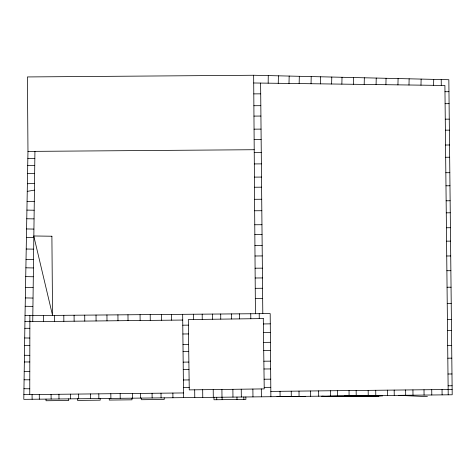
<?xml version="1.0" encoding="UTF-8"?>
<svg xmlns="http://www.w3.org/2000/svg" width="476" height="476" viewBox="0 0 476 476"><rect width="100%" height="100%" fill="white"/><g stroke="black" fill="none" stroke-linecap="round" stroke-linejoin="round"><path stroke-width="0.71" d="M29.762 394.586L29.875 315.594M25.026 315.636L23.8 399.346L452.2 394.771L448.838 79.718L253.654 75.256L27.418 76.939L27.971 151.404L25.026 315.636L270.19 313.595L270.88 396.71M29.869 321.08L29.857 321.675L24.936 321.603M34.932 151.35L32.737 321.645M268.166 83.181L268.268 75.595M278.24 83.318L278.412 75.827M288.997 83.461L289.17 76.071M299.154 83.597L299.321 76.303M311.042 83.758L311.203 76.576M320.378 83.883L320.538 76.785M331.623 84.032L331.784 77.047M341.863 84.169L342.018 77.279M353.424 84.323L353.579 77.54M364.188 84.466L364.342 77.79M376.082 84.627L376.23 78.058M385.905 84.758L386.054 78.284M397.936 84.918L398.085 78.558M408.985 85.067L409.128 78.814M420.98 85.228L421.123 79.087M433.588 85.4L433.725 79.373M27.257 191.382L34.397 190.126M378.622 396.038L382.383 395.52L382.389 395.996A30.393 0.53 -0.6 0 0 372.547 395.758L369.507 395.758A47.886 4.052 3.5 0 0 352.145 396.597A47.886 4.052 -4.7 0 0 334.771 396.127L331.73 396.199A30.393 0.53 -0.6 0 0 321.895 396.645L321.889 396.163L329.38 396.639L378.622 396.038L324.971 396.609M27.394 183.73L34.486 183.456M263.359 323.948L270.273 323.853M182.778 325.203L188.383 325.126M263.716 350.598L270.493 350.509M183.171 362.141L188.877 362.063M253.714 82.985L444.905 85.466L448.208 394.818M444.977 91.731L448.963 91.689M445.102 103.697L449.094 103.655M445.268 119.178L449.261 119.137M445.387 130.18L449.374 130.138M445.542 145.025L449.534 144.978M445.673 157.27L449.665 157.229M445.839 172.728L449.832 172.681M254.487 187.241L261.598 187.175M445.976 185.807L449.969 185.765M446.137 200.795L450.129 200.753M446.268 212.831L450.26 212.784M446.428 227.766L450.415 227.718M254.838 234.418L262.05 234.347M446.571 241.165L450.558 241.124M254.922 245.455L262.157 245.384M254.999 255.999L262.258 255.927M446.726 255.993L450.718 255.945M446.887 270.731L450.873 270.683M447.059 287.248L451.052 287.207M447.238 303.539L451.224 303.498M29.869 321.675L182.725 320.045M447.404 319.545L451.397 319.503M447.523 330.534L451.516 330.487M182.873 333.991L188.502 333.932M182.986 344.582L188.645 344.523M447.684 345.505L451.676 345.463M183.064 351.615L188.74 351.556M447.821 358.196L451.807 358.148M183.248 369.441L188.978 369.382M447.987 374.011L451.98 373.969M183.361 379.979L189.115 379.919M183.444 387.607L189.216 387.547M448.112 385.798L452.105 385.756M270.832 391.397L452.14 389.463M23.871 394.646L183.504 392.944M263.472 332.415L270.344 332.361M263.603 342.369L270.428 342.309M263.853 361.207L270.582 361.153M263.96 368.989L270.648 368.936M264.097 379.223L270.731 379.164M264.204 387.375L270.802 387.321M253.791 93.885L260.711 93.837M253.881 105.731L260.824 105.678M253.958 116.102L260.919 116.049M254.053 129.163L261.044 129.109M254.13 139.444L261.145 139.391M27.971 151.404L254.208 149.72M254.232 152.623L261.27 152.576M254.315 163.928L261.378 163.881M254.41 177.126L261.502 177.072M254.577 199.301L261.717 199.248M254.66 210.773L261.824 210.719M254.767 224.767L261.961 224.714M255.088 268.208L262.371 268.155M255.16 278.002L262.466 277.948M255.237 288.319L262.562 288.26M255.315 298.506L262.663 298.452M276.984 396.645L305.562 396.645M24.841 328.297L29.857 328.303M24.591 345.397L29.833 345.409M24.347 361.962L29.809 361.968M24.086 379.794L29.786 379.806M27.572 173.567L34.623 173.669M26.763 218.77L33.998 218.871M26.031 259.509L33.439 259.61M24.698 337.966L29.845 338.043M24.443 355.269L29.821 355.346M24.205 371.524L29.798 371.607M23.955 388.713L29.768 388.797M27.846 158.401L34.831 158.532M27.721 165.404L34.736 165.535M27.072 201.419L34.242 201.544M26.918 210.1L34.117 210.231M26.579 228.95L33.861 229.081M26.43 237.369L33.742 237.5M26.222 249.019L33.582 249.15M25.883 267.804L33.326 267.94M25.728 276.633L33.201 276.764M25.531 287.421L33.052 287.558M25.341 297.916L32.909 298.053M25.192 306.27L32.796 306.407M398.715 395.342L427.406 396.645M250.751 313.761L250.816 318.742M441.216 79.546L441.282 85.501M442.043 389.57L442.103 394.878M431.732 389.683L431.791 394.991M424.009 389.767L424.068 395.074M412.936 389.886L412.995 395.193M405.647 389.963L405.701 395.27M394.176 390.082L394.235 395.389M387.494 390.153L387.547 395.461M375.731 390.278L375.784 395.586M368.174 390.362L368.228 395.669M356.155 390.487L356.215 395.8M349.033 390.564L349.087 395.871M337.359 390.689L337.419 395.996M330.356 390.766L330.409 396.074M318.646 390.891L318.7 396.199M310.626 390.974L310.685 396.282M299.005 391.099L299.059 396.407M291.235 391.183L291.288 396.49M280.031 391.302L280.09 396.609M261.3 388.934L261.383 396.811M252.881 389.047L252.964 396.901M245.854 396.978L245.878 399.423L213.986 399.763L213.962 397.317M243.837 396.996L243.867 399.447M241.243 389.201L241.326 397.026M236.971 397.067L236.994 399.519M232.883 389.314L232.966 397.115M222.108 397.228L222.137 399.679M221.911 389.457L221.995 397.228M216.729 397.287L216.753 399.739M213.212 389.576L213.296 397.323M202.687 389.713L202.764 397.436M194.69 389.82L194.773 397.519M182.665 314.327L183.552 397.638M172.883 393.057L172.931 397.752M164.208 397.847L164.226 399.477L141.527 399.721L141.509 398.091M161.007 393.182L161.061 397.882M152.082 393.277L152.13 397.978M140.057 314.678L140.123 320.503M140.515 393.402L140.563 398.097M132.37 393.485L132.417 398.186M131.953 398.192L131.971 399.822L109.272 400.066L109.254 398.436M120.154 393.616L120.202 398.317M110.831 393.717L110.884 398.418M100.192 398.531L100.21 400.161L77.505 400.405L77.487 398.775M98.812 393.848L98.859 398.543M90.369 393.938L90.416 398.632M78.641 394.063L78.695 398.757M70.436 394.152L70.49 398.846M68.711 398.864L68.728 400.5L46.029 400.744L46.011 399.108M58.941 394.271L58.988 398.971M51.075 394.354L51.128 399.055M39.276 394.479L39.324 399.18M32.07 394.556L32.118 399.257M260.61 83.08L262.806 313.66M259.212 313.69L259.253 318.628M253.654 75.256L255.428 313.72M239.422 313.851L239.464 318.89M231.556 313.916L231.598 318.997M220.709 314.011L220.751 319.14M212.457 314.077L212.504 319.253M202.193 314.16L202.235 319.39M193.405 314.237L193.452 319.503M171.544 314.416L171.592 320.164M161.537 314.499L161.584 320.271M150.208 314.594L150.255 320.39M127.979 314.779L128.026 320.628M117.929 314.862L117.977 320.735M106.945 314.957L106.993 320.854M96.027 315.047L96.075 320.973M84.722 315.142L84.77 321.092M74.083 315.231L74.137 321.205M63.802 315.314L63.849 321.312M54.419 315.392L54.466 321.413M43.34 315.487L43.387 321.532M359.523 395.776L352.145 396.544L344.755 395.937L359.523 395.776M263.287 318.575L188.312 319.575L189.252 389.892L264.228 388.892L263.287 318.575M51.896 236.227L33.766 235.977L52.556 315.409L51.896 236.227"/></g></svg>
